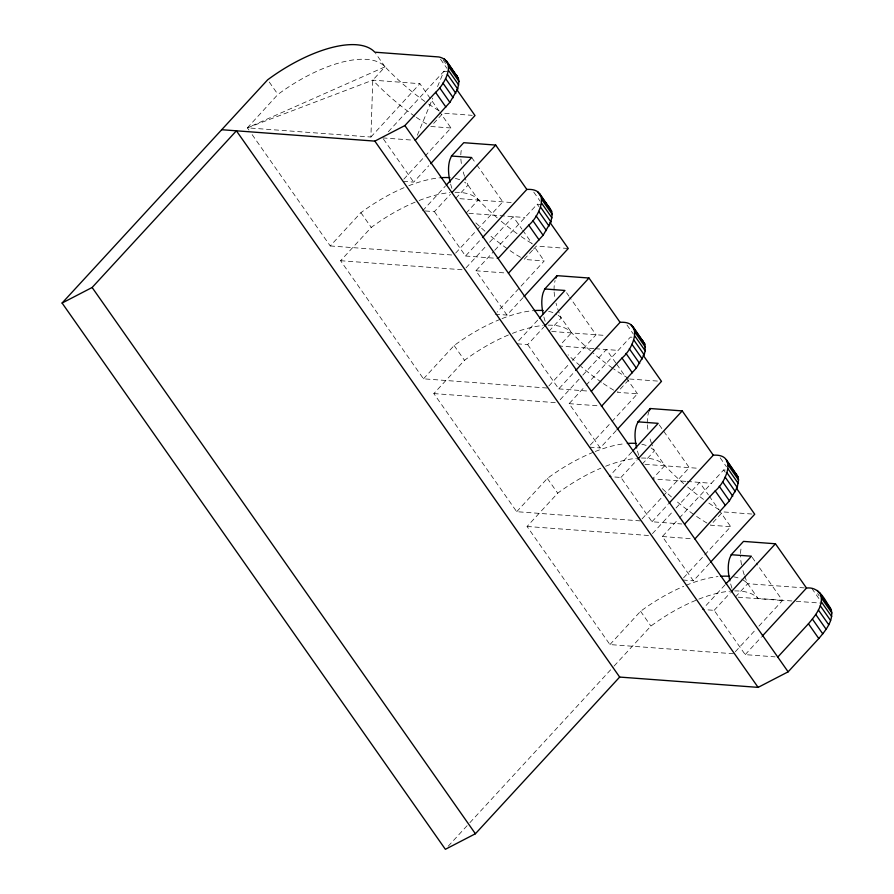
<?xml version="1.0" encoding="UTF-8"?>
<svg xmlns="http://www.w3.org/2000/svg" width="894" height="894" viewBox="0 0 894 894"><rect width="100%" height="100%" fill="white"/><g stroke="black" fill="none" stroke-linecap="round" stroke-linejoin="round"><path stroke-width="0.67" stroke-dasharray="4.47 3.35" d="M424.851 101.424A118.287 49.17 42.6 0 1 385.046 66.815A97.994 41.415 -35.1 0 0 277.933 94.418L247.381 127.842L370.898 137.028L372.787 80.136L385.046 66.815L375.581 53.316M417.353 135.218L432.763 98.116M437.535 86.606L443.916 71.252L448.173 71.419M370.898 137.028L419.889 83.69L439.01 110.945M388.32 131.753L443.916 71.252L445.503 73.531M433.646 123.417L443.078 113.169L472.211 115.337M252.164 134.648L330.244 245.951L360.897 212.66A97.994 41.415 -35.1 0 1 404.054 187.673M403.809 179.191L450.967 127.987L439.803 112.085M546.994 388.018L423.477 378.821L340.603 260.713L371.256 227.422A97.994 41.415 -35.1 0 1 417.99 200.96M403.228 181.337L413.687 182.119L428.774 165.725M422.638 210.772L445.279 186.187M425.253 210.962L434.406 211.643L450.442 194.233M455.75 198.379L468.009 185.069A118.097 49.092 42.6 0 1 464.992 177.493M466.109 213.141L478.368 199.831L468.009 185.069A97.994 41.415 -35.1 0 0 464.612 182.186M455.661 253.091L476.401 230.563M477.351 229.534L502.808 201.876L476.468 164.34M434.406 211.643L465.539 256.019L481.564 238.609M466.02 267.854L485.822 246.342M489.588 242.252L513.167 216.65L521.94 229.143M523.001 297.657L506.965 315.068L475.899 270.781L493.812 251.315M494.751 250.298L537.193 204.212L542.524 204.603M532.556 250.219L524.063 259.439L544.245 260.936L497.086 312.151M533.494 249.191L536.322 246.118L568.271 248.498M423.477 378.821L454.13 345.542A97.994 41.415 -35.1 0 1 500.852 319.069M640.227 520.889L516.698 511.692L433.836 393.583L464.489 360.304A97.994 41.415 -35.1 0 1 511.212 333.842M518.755 340.648L538.557 319.147M517.235 343.821L527.683 344.592L543.72 327.182M548.983 331.249L561.242 317.94A118.164 49.114 42.6 0 1 556.023 303.178M548.882 385.962L568.685 364.461M572.462 360.36L596.041 334.758L569.746 297.277M527.683 344.592L558.761 388.89L574.797 371.479M560.18 399.707L581.871 376.151M582.821 375.122L606.4 349.52L615.955 363.143M616.223 430.528L600.198 447.939L569.12 403.652L585.157 386.242M586.095 385.213L630.415 337.083L635.757 337.474M628.605 380.017L617.296 392.31L637.467 393.807L612.01 421.465M516.698 511.692L547.351 478.413A97.994 41.415 -35.1 0 1 594.085 451.951M590.319 445.022L611.06 422.493M733.449 653.76L609.931 644.574L527.058 526.465L557.711 493.175A97.994 41.415 -35.1 0 1 600.869 468.188M631.779 452.018L609.149 476.591L620.917 477.474L651.994 521.761L681.843 523.985M620.917 477.474L636.941 460.064M642.205 464.131L654.464 450.811A118.164 49.114 42.6 0 1 651.905 444.486M642.115 518.844L689.263 467.629L658.185 423.343M651.994 521.761L668.019 504.35M652.464 533.606L672.277 512.094M676.043 507.993L699.622 482.391L708.383 494.885M709.456 563.41L693.42 580.821L662.342 536.523L678.378 519.112M679.317 518.095L723.648 469.953L726.252 470.065M609.931 644.574L640.573 611.284A97.994 41.415 -35.1 0 1 683.731 586.296M683.541 577.893L730.7 526.689L719.547 510.787M448.196 846.227L468.937 823.698M469.886 822.67L613.217 667.013M614.156 665.985L650.933 626.046A97.994 41.415 -35.1 0 1 697.666 599.583M725.012 584.888L702.371 609.473L714.138 610.345L745.216 654.631L775.064 656.866M714.138 610.345L730.174 592.934M735.438 597.002L747.697 583.693L806.511 588.062M735.337 651.715L755.139 630.203M758.917 626.113L782.496 600.5L756.201 563.03M745.216 654.631L761.252 637.221M248.979 130.111L247.381 127.842L385.046 66.815M247.381 127.842L372.787 80.136L419.889 83.69M430.819 126.49L450.967 127.987M382.666 137.899L412.514 140.135M459.907 198.691L514.575 202.759M468.881 213.353L524.934 217.521M330.244 245.951L452.386 255.036M465.539 256.019L496.74 258.344M340.603 260.713L464.131 269.899M475.899 270.781L505.747 273.005M495.209 314.196L506.965 315.068M551.743 331.462L605.193 335.44M593.94 348.593L559.342 346.012L571.601 332.702L561.242 317.94A97.994 41.415 -35.1 0 0 557.834 315.057M595.326 348.694L618.156 350.392M629.555 379L661.493 381.369M558.761 388.89L588.61 391.114M433.836 393.583L557.353 402.781M569.12 403.652L600.332 405.977M589.738 447.168L600.198 447.939M644.976 464.332L698.415 468.311M685.787 481.363L652.564 478.893L664.823 465.573L654.464 450.811A97.994 41.415 -35.1 0 0 651.067 447.939M687.162 481.464L711.389 483.274M751.943 514.039L722.777 511.871L710.518 525.18L730.7 526.689M662.342 536.523L692.202 538.758M527.058 526.465L650.586 535.651M682.96 580.038L693.42 580.821M734.678 590.923A97.994 41.415 -35.1 0 1 758.056 598.455L794.9 601.193M796.275 601.293L822.201 603.226M738.198 597.203L782.496 600.5M438.965 110.7L435.881 108.844A118.287 49.17 42.6 0 1 427.053 102.978M426.706 124.009L423.622 122.165A118.287 49.17 42.6 0 1 415.889 117.047M531.572 243.269L529.192 241.838A118.164 49.114 42.6 0 1 520.364 235.971M520.498 257.293L516.933 255.148A118.164 49.114 42.6 0 1 508.105 249.281M628.359 378.285L622.425 374.709A118.164 49.114 42.6 0 1 613.586 368.842M613.731 390.164L610.155 388.03A118.164 49.114 42.6 0 1 602.433 382.923M719.212 509.725L715.647 507.58A118.164 49.114 42.6 0 1 706.819 501.713M706.953 523.046L703.388 520.9A118.164 49.114 42.6 0 1 694.56 515.033M817.585 593.571L819.183 595.84M443.111 59.809L447.067 65.452M533.763 192.109L540.132 201.195M626.985 324.991L633.365 334.077M720.195 457.829L726.487 466.802M811.841 588.464L819.016 598.678M440.552 59.227L446.877 68.279M537.193 204.212L538.791 206.48M723.648 469.953L725.235 472.222M471.686 157.512L475.675 163.2M522.733 230.272L532.288 243.906M535.484 248.443L544.245 260.936M566.561 292.74L568.942 296.137M616.759 364.283L625.521 376.776M626.314 377.916L637.467 393.807M709.188 496.025L718.742 509.647M752.212 557.353L755.396 561.89M744.68 576.127A118.164 49.114 42.6 0 0 747.697 583.693L758.056 598.455M383.459 139.039L413.687 182.119M269.25 82.036L277.933 94.418M360.897 212.66L371.256 227.422M454.13 345.542L464.489 360.304M547.351 478.413L557.711 493.175M640.573 611.284L650.933 626.046M698.851 599.114A97.994 41.415 -35.1 0 1 729.627 591.213M419.174 200.491A97.994 41.415 -35.1 0 1 449.95 192.59M455.001 192.299A97.994 41.415 -35.1 0 1 478.368 199.831A118.164 49.114 42.6 0 0 497.22 217.868M408.815 185.728A97.994 41.415 -35.1 0 1 439.591 177.828M455.381 178.465A97.994 41.415 -35.1 0 1 460.388 179.985M512.407 333.373A97.994 41.415 -35.1 0 1 543.172 325.461M548.223 325.17A97.994 41.415 -35.1 0 1 571.601 332.702A118.164 49.114 42.6 0 0 592.331 352.37M502.048 318.599A97.994 41.415 -35.1 0 1 532.813 310.699M548.603 311.336A97.994 41.415 -35.1 0 1 556.861 314.442M605.629 466.243A97.994 41.415 -35.1 0 1 636.405 458.331M641.456 458.041A97.994 41.415 -35.1 0 1 664.823 465.573A118.164 49.114 42.6 0 0 683.675 483.609M595.27 451.481A97.994 41.415 -35.1 0 1 624.783 443.703M641.836 444.217A97.994 41.415 -35.1 0 1 646.843 445.726M686.123 585.302A97.994 41.415 -35.1 0 1 718.005 576.574M733.695 576.82A97.994 41.415 -35.1 0 1 741.193 579.089M743.316 580.195A97.994 41.415 -35.1 0 1 747.697 583.693M464.567 176.263A118.097 49.092 42.6 0 1 462.768 170.285M461.371 163.513A118.097 49.092 42.6 0 1 460.801 157.232M460.812 154.863A118.097 49.092 42.6 0 1 461.829 147.577M554.626 296.417A118.164 49.114 42.6 0 1 554.112 291.355M554.068 290.137A118.164 49.114 42.6 0 1 555.107 280.504M651.458 443.256A118.164 49.114 42.6 0 1 649.245 436.06M647.859 429.288A118.164 49.114 42.6 0 1 647.345 424.225M647.301 423.018A118.164 49.114 42.6 0 1 648.698 412.156M744.255 574.898A118.164 49.114 42.6 0 1 742.478 568.93M741.539 564.818A118.164 49.114 42.6 0 1 740.523 555.889M740.534 553.531A118.164 49.114 42.6 0 1 741.562 546.256M612.491 368.071A118.164 49.114 42.6 0 1 593.281 353.175M517.056 233.625A118.164 49.114 42.6 0 1 500.998 221.097M703.511 499.377A118.164 49.114 42.6 0 1 687.452 486.85M506.999 248.51A118.164 49.114 42.6 0 1 488.739 234.418M484.961 231.177A118.164 49.114 42.6 0 1 474.859 221.924M545.139 321.248A118.164 49.114 42.6 0 1 543.764 316.498M731.996 588.218A118.164 49.114 42.6 0 1 730.208 582.24M693.453 514.262A118.164 49.114 42.6 0 1 675.193 500.159M671.416 496.93A118.164 49.114 42.6 0 1 661.314 487.677M638.774 455.337A118.164 49.114 42.6 0 1 636.986 449.369M601.327 382.151A118.164 49.114 42.6 0 1 581.022 366.484M580.072 365.68A118.164 49.114 42.6 0 1 568.092 354.806M451.906 188.366A118.097 49.092 42.6 0 1 450.509 183.605M414.794 116.287A118.287 49.17 42.6 0 1 372.787 80.136"/><path stroke-width="1.34" d="M221.701 129.719L374.843 141.118L404.87 125.573L435.59 92.35C444.586 84.461 457.56 61.228 438.965 56.97L374.787 52.187A97.994 41.415 -35.1 0 0 267.675 79.79L62.099 303.044L445.368 849.3L475.396 833.756L619.665 677.071L758.112 687.374L788.139 671.83L818.781 638.539C825.43 630.706 833.744 620.905 831.308 609.864C825.274 600.857 819.832 586.308 806.511 588.062L762.191 636.204M415.229 140.336L449.872 102.374L457.694 88.998L458.98 81.466L458.387 78.348L446.676 61.038M498.103 258.444L528.745 225.154C539.808 216.136 551.576 187.863 526.834 189.439L482.514 237.58M508.462 273.206L543.105 235.256L550.928 221.891L552.224 214.37L551.632 211.252L539.864 193.886M591.325 391.315L621.978 358.036C633.31 348.973 644.451 320.689 620.067 322.321L575.736 370.451M601.684 406.077L636.327 368.127L644.161 354.762L645.211 350.806L644.853 344.123L633.086 326.757M684.558 524.197L715.2 490.907C726.263 481.888 738.031 453.604 713.289 455.191L668.969 503.333M694.906 538.959L729.426 500.819L737.248 487.453L738.545 479.933L737.952 476.815L726.319 459.628M777.78 657.068L808.433 623.777C815.283 615.586 825.62 603.696 819.541 592.499M526.834 189.439L495.701 145.074L463.762 142.694L451.504 156.014L449.928 159.668A118.097 49.092 42.6 0 0 450.163 182.208M620.067 322.321L588.99 278.023L557.04 275.654L544.781 288.963L543.206 292.595A118.164 49.114 42.6 0 0 543.105 313.738M555.99 278.068L557.04 275.654M713.289 455.191L682.211 410.905L650.273 408.524L638.014 421.834L636.439 425.477A118.164 49.114 42.6 0 0 636.64 447.983M649.223 410.949L650.273 408.524M806.511 588.062L775.444 543.775L743.495 541.395L731.236 554.716L729.66 558.348A118.164 49.114 42.6 0 0 729.873 580.854M62.099 303.044L92.127 287.488L236.407 130.815L619.665 677.071M430.662 163.68L474.993 115.549L456.666 89.422M446.218 185.17L471.686 157.512L451.504 156.014M452.319 192.188L495.701 145.074M523.94 296.629L568.271 248.498L549.944 222.382M539.495 318.119L564.963 290.461L544.781 288.963M544.658 326.165L588.99 278.023M617.173 429.511L661.493 381.369L643.166 355.253M632.729 450.989L658.185 423.343L638.014 421.834M637.891 459.035L682.211 410.905M710.395 562.382L754.726 514.251L736.399 488.124M725.95 583.86L751.418 556.213L731.236 554.716M731.113 591.906L775.444 543.775M455.493 74.37L456.968 75.733M550.223 208.648L544.044 200.927M641.244 339.485L643.445 341.519M735.08 472.848L736.544 474.211M827.699 605.227L829.9 607.272M541.272 196.49L551.632 211.252M634.494 329.361L644.853 344.123M727.727 462.232L737.952 476.815M820.949 595.102L831.308 609.864M448.095 63.653L458.387 78.348M537.663 191.841L540.848 196.389M630.896 324.712L635.668 331.529M726.476 460.958L730.409 466.567M817.339 590.465L818.938 592.733M821.329 596.142L826.905 604.087M444.474 58.993L447.637 63.508M449.224 65.776L452.386 70.291M541.865 199.597L552.224 214.37M635.086 332.479L645.446 347.241M728.319 465.349L738.545 479.933M821.541 598.22L831.901 612.982M448.699 66.771L458.98 81.466M541.63 203.173L551.989 217.935M634.852 336.043L645.211 350.806M728.085 468.914L738.31 483.498M821.307 601.796L831.666 616.558M448.464 70.347L458.745 85.042M540.568 207.129L550.928 221.891M633.801 339.999L644.161 354.762M727.023 472.87L737.248 487.453M820.256 605.741L830.604 620.503M447.413 74.314L457.694 88.998M631.935 344.257L642.294 359.019M725.168 477.128L735.393 491.711M818.39 610.01L828.749 624.772M538.713 211.386L549.072 226.148M445.558 78.571L455.839 93.267M536.087 215.867L546.446 230.63M629.309 348.738L639.668 363.5M722.542 481.62L732.767 496.192M815.764 614.491L826.123 629.253M442.932 83.064L453.213 97.759M532.746 220.494L543.105 235.256M625.968 353.365L636.327 368.127M719.201 486.235L729.426 500.819M812.422 619.106L822.782 633.868M439.591 87.679L449.872 102.374M528.745 225.154L539.104 239.916M621.978 358.036L632.337 372.798M715.2 490.907L725.436 505.49M808.433 623.777L818.781 638.539M435.59 92.35L445.882 107.045M404.87 125.573L788.139 671.83M374.843 141.118L758.112 687.374M92.127 287.488L475.396 833.756M440.831 177.716A97.994 41.415 -35.1 0 1 449.906 177.682M534.064 310.587A97.994 41.415 -35.1 0 1 543.127 310.553M627.286 443.469A97.994 41.415 -35.1 0 1 636.36 443.424M720.519 576.339A97.994 41.415 -35.1 0 1 729.582 576.306"/></g></svg>
